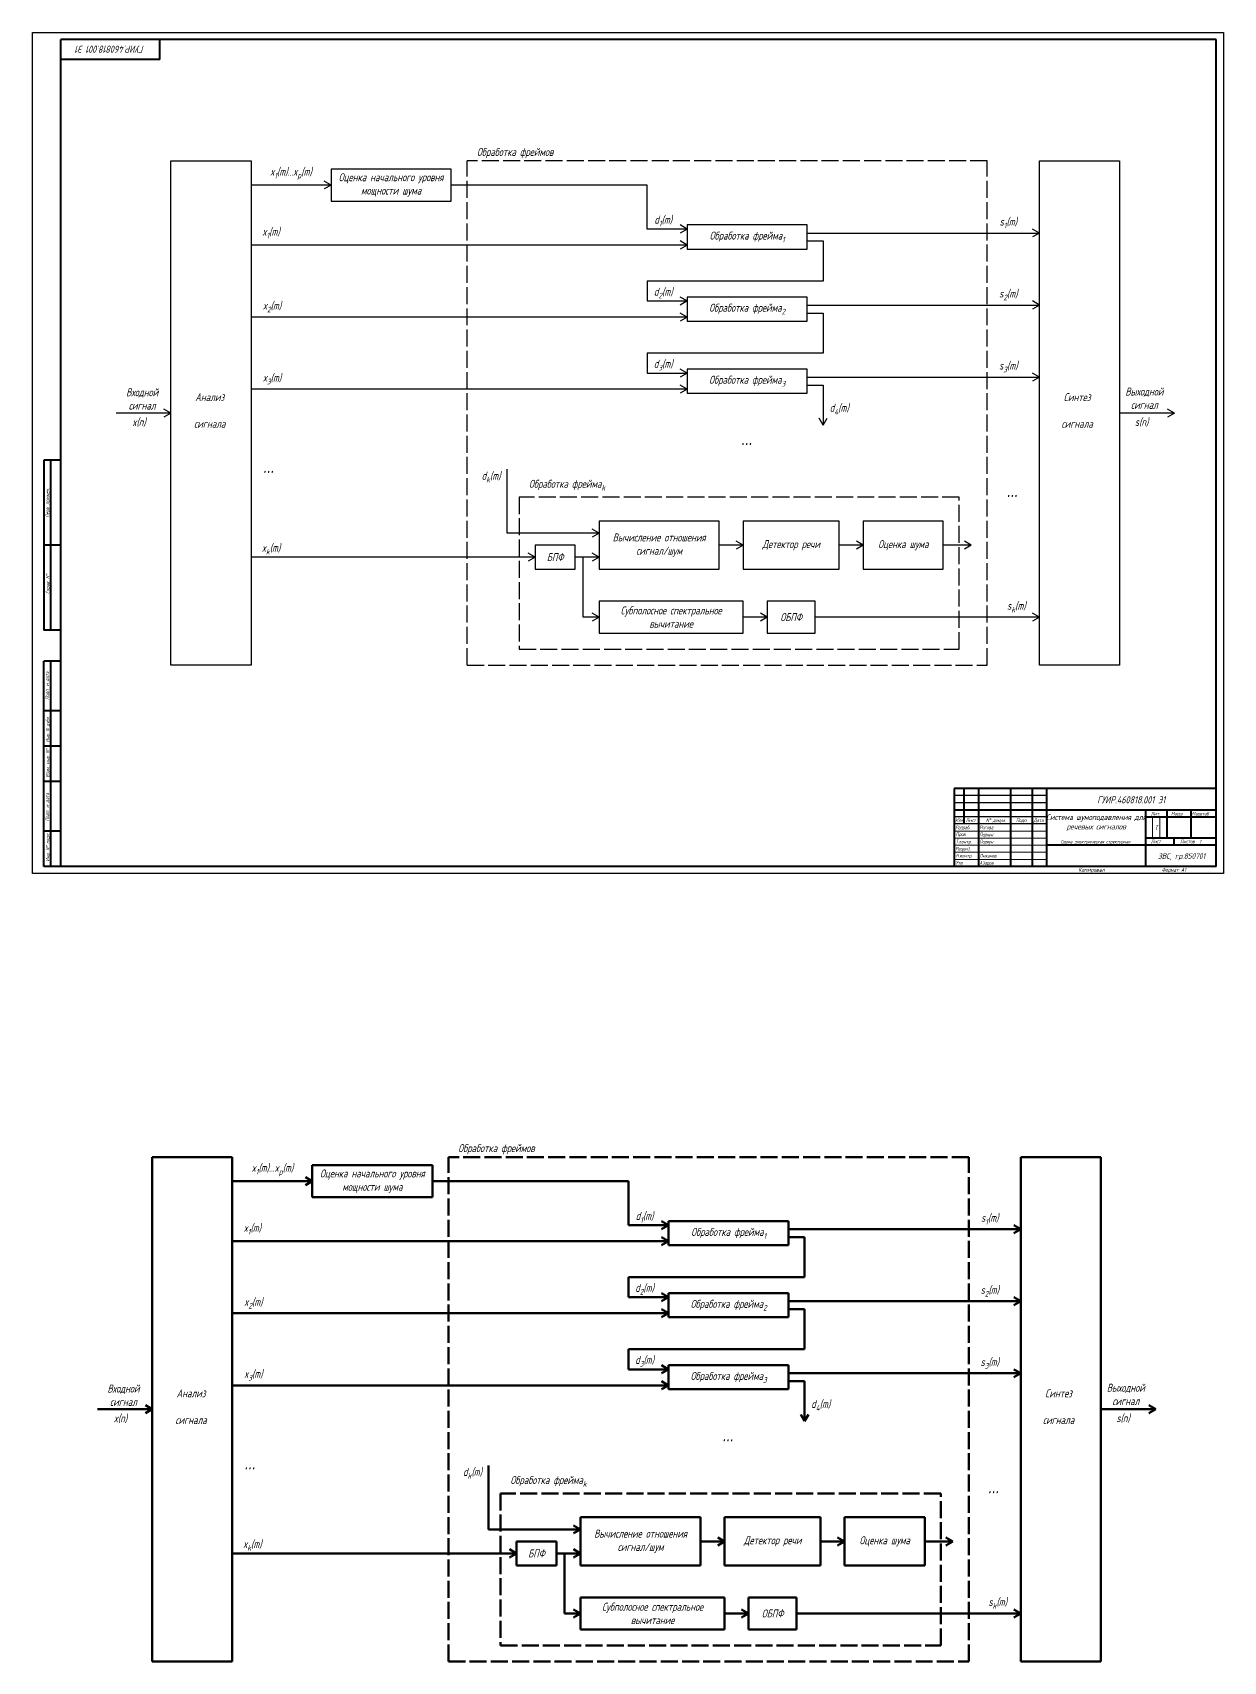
# Model space of a CAD drawing. Extents: x 1752 to 4486, y -483 to 696.
# Drawn here: x 1752 to 2593, y -483 to 668 of the extents above; entities that cross this region are included whole.
import ezdxf

# ---------------------------------------------------------------- set-up
doc = ezdxf.new("R2010")
doc.units = 0
doc.header["$MEASUREMENT"] = 0
doc.linetypes.add('ACAD_ISO02W100', pattern=[15, 12, -3])
doc.layers.get('0').update_dxf_attribs({"linetype": 'CONTINUOUS'})
doc.layers.add('KONTUR', color=7, linetype='CONTINUOUS')
for name, color, linetype, lineweight in [('Основная', 7, 'CONTINUOUS', 40), ('текст', 7, 'CONTINUOUS', 30), ('тонкая', 7, 'CONTINUOUS', 20)]:
    doc.layers.add(name, color=color, linetype=linetype, lineweight=lineweight)
doc.styles.add('стиль1', font='romans.shx', dxfattribs={"width": 0.75, "oblique": 15, "height": 3.5})

msp = doc.modelspace()

# ---------------------------------------------------------------- linework, layer by layer
for p, q in [((1849.2, 220.8), (1849.2, 576.9)), ((1849.2, 576.9), (1905.8, 576.9)), ((1905.8, 576.9), (1905.8, 220.8)), ((2462.6, 220.8), (2462.6, 576.9)), ((2462.6, 576.9), (2519.1, 576.9)), ((2519.1, 576.9), (2519.1, 220.8)), ((2047.1, 571.2), (1962.3, 571.2)), ((1962.3, 571.2), (1962.3, 548.6)), ((2047.1, 548.6), (2047.1, 571.2)), ((1962.3, 559.9), (1905.8, 559.9)), ((1962.3, 559.9), (1957.4, 562.7)), ((1962.3, 559.9), (1957.4, 557.1)), ((2185.6, 559.9), (2047.1, 559.9)), ((2185.6, 528.8), (2185.6, 559.9)), ((1962.3, 548.6), (2047.1, 548.6)), ((2213.8, 528.8), (2208.9, 531.7)), ((2213.8, 531.7), (2213.8, 514.7)), ((2298.6, 531.7), (2213.8, 531.7)), ((2298.6, 514.7), (2298.6, 531.7)), ((2213.8, 528.8), (2185.6, 528.8)), ((2213.8, 528.8), (2208.9, 526)), ((2213.8, 517.5), (2208.9, 520.4)), ((2298.6, 526), (2462.6, 526)), ((2298.6, 520.4), (2309.9, 520.4)), ((2309.9, 520.4), (2309.9, 492.1)), ((2462.6, 526), (2457.7, 528.8)), ((2462.6, 526), (2457.7, 523.2)), ((2213.8, 517.5), (1905.8, 517.5)), ((2213.8, 517.5), (2208.9, 514.7)), ((2213.8, 514.7), (2298.6, 514.7)), ((2309.9, 492.1), (2185.6, 492.1)), ((2185.6, 492.1), (2185.6, 478)), ((2185.6, 478), (2213.8, 478)), ((2213.8, 478), (2208.9, 480.8)), ((2213.8, 478), (2208.9, 475.1)), ((2213.8, 480.8), (2213.8, 463.8)), ((2298.6, 480.8), (2213.8, 480.8)), ((2298.6, 463.8), (2298.6, 480.8)), ((2298.6, 475.1), (2462.6, 475.1)), ((2462.6, 475.1), (2457.7, 478)), ((2462.6, 475.1), (2457.7, 472.3)), ((2213.8, 466.6), (1905.8, 466.6)), ((2213.8, 466.6), (2208.9, 469.5)), ((2213.8, 466.6), (2208.9, 463.8)), ((2213.8, 463.8), (2298.6, 463.8)), ((2298.6, 469.5), (2309.9, 469.5)), ((2309.9, 469.5), (2309.9, 441.2)), ((2309.9, 441.2), (2185.6, 441.2)), ((2185.6, 441.2), (2185.6, 427.1)), ((2185.6, 427.1), (2213.8, 427.1)), ((2213.8, 427.1), (2208.9, 429.9)), ((2213.8, 427.1), (2208.9, 424.3)), ((2213.8, 429.9), (2213.8, 412.9)), ((2298.6, 429.9), (2213.8, 429.9)), ((2298.6, 412.9), (2298.6, 429.9)), ((2462.6, 424.3), (2457.7, 427.1)), ((2213.8, 415.8), (1905.8, 415.8)), ((2213.8, 415.8), (2208.9, 418.6)), ((2213.8, 415.8), (2208.9, 412.9)), ((2298.6, 424.3), (2462.6, 424.3)), ((2298.6, 418.6), (2309.9, 418.6)), ((2309.9, 418.6), (2309.9, 390.3)), ((2462.6, 424.3), (2457.7, 421.4)), ((2213.8, 412.9), (2298.6, 412.9)), ((1849.2, 398.8), (1810.6, 398.8)), ((1849.2, 398.8), (1844.3, 401.6)), ((1849.2, 398.8), (1844.3, 396)), ((2309.9, 390.3), (2307.1, 395.2)), ((2309.9, 390.3), (2312.8, 395.2)), ((2557.9, 398.8), (2519.1, 398.8)), ((2557.9, 398.8), (2553, 401.6)), ((2557.9, 398.8), (2553, 396)), ((2086.6, 314), (2086.6, 359.2)), ((2236.4, 322.5), (2151.7, 322.5)), ((2151.7, 322.5), (2151.7, 288.6)), ((2236.4, 288.6), (2236.4, 322.5)), ((2321.2, 322.5), (2253.4, 322.5)), ((2253.4, 322.5), (2253.4, 288.6)), ((2321.2, 288.6), (2321.2, 322.5)), ((2394.7, 322.5), (2338.2, 322.5)), ((2338.2, 322.5), (2338.2, 288.6)), ((2394.7, 288.6), (2394.7, 322.5)), ((2151.7, 314), (2086.6, 314)), ((2151.7, 314), (2146.8, 316.9)), ((2151.7, 314), (2146.8, 311.2)), ((2106.4, 297.1), (2101.5, 299.9)), ((2134.7, 305.5), (2106.4, 305.5)), ((2106.4, 305.5), (2106.4, 288.6)), ((2134.7, 288.6), (2134.7, 305.5)), ((2151.7, 297.1), (2146.8, 299.9)), ((2253.4, 305.5), (2236.4, 305.5)), ((2253.4, 305.5), (2248.5, 308.4)), ((2253.4, 305.5), (2248.5, 302.7)), ((2338.2, 305.5), (2321.2, 305.5)), ((2338.2, 305.5), (2333.3, 308.4)), ((2338.2, 305.5), (2333.3, 302.7)), ((2414.5, 305.5), (2394.7, 305.5)), ((2414.5, 305.5), (2409.6, 308.4)), ((2414.5, 305.5), (2409.6, 302.7)), ((2106.4, 297.1), (1905.8, 297.1)), ((2106.4, 297.1), (2101.5, 294.2)), ((2106.4, 288.6), (2134.7, 288.6)), ((2151.7, 297.1), (2134.7, 297.1)), ((2140.3, 254.7), (2140.3, 297.1)), ((2151.7, 297.1), (2146.8, 294.2)), ((2151.7, 288.6), (2236.4, 288.6)), ((2253.4, 288.6), (2321.2, 288.6)), ((2338.2, 288.6), (2394.7, 288.6)), ((2253.4, 266), (2151.7, 266)), ((2151.7, 266), (2151.7, 243.4)), ((2253.4, 243.4), (2253.4, 266)), ((2304.3, 266), (2270.4, 266)), ((2270.4, 266), (2270.4, 243.4)), ((2304.3, 243.4), (2304.3, 266)), ((2151.7, 254.7), (2140.3, 254.7)), ((2151.7, 254.7), (2146.8, 257.5)), ((2151.7, 254.7), (2146.8, 251.8)), ((2270.4, 254.7), (2253.4, 254.7)), ((2270.4, 254.7), (2265.5, 257.5)), ((2270.4, 254.7), (2265.5, 251.8)), ((2462.6, 254.7), (2304.3, 254.7)), ((2462.6, 254.7), (2457.7, 257.5)), ((2462.6, 254.7), (2457.7, 251.8)), ((2151.7, 243.4), (2253.4, 243.4)), ((2270.4, 243.4), (2304.3, 243.4)), ((1905.8, 220.8), (1849.2, 220.8)), ((2519.1, 220.8), (2462.6, 220.8)), ((2467.5, 128.6), (2402.5, 128.6)), ((2467.5, 123.6), (2402.5, 123.6)), ((2467.5, 113.6), (2402.5, 113.6)), ((2467.5, 108.6), (2402.5, 108.6)), ((2537.5, 78.6), (2537.5, 78.6))]:
    msp.add_line(p, q)
at = {"linetype": 'ACAD_ISO02W100'}
for p, q in [((2425.8, 576.9), (2058.4, 576.9)), ((2058.4, 220.8), (2058.4, 576.9)), ((2425.8, 220.8), (2425.8, 576.9)), ((2095.1, 339.5), (2095.1, 232.1)), ((2406, 339.5), (2095.1, 339.5)), ((2406, 232.1), (2406, 339.5)), ((2095.1, 232.1), (2406, 232.1)), ((2058.4, 220.8), (2425.8, 220.8))]:
    msp.add_line(p, q, dxfattribs=at)
at = {"lineweight": 80}
for p, q in [((1836.1, -482.9), (1836.1, -126.8)), ((1836.1, -126.8), (1892.6, -126.8)), ((1892.6, -126.8), (1892.6, -482.9)), ((2033.9, -132.4), (1949.1, -132.4)), ((1949.1, -132.4), (1949.1, -155)), ((2033.9, -155), (2033.9, -132.4)), ((2449.4, -482.9), (2449.4, -126.8)), ((2449.4, -126.8), (2505.9, -126.8)), ((2505.9, -126.8), (2505.9, -482.9)), ((1949.1, -143.7), (1892.6, -143.7)), ((1949.1, -143.7), (1944.2, -140.9)), ((1949.1, -143.7), (1944.2, -146.5)), ((2172.4, -143.7), (2033.9, -143.7)), ((2172.4, -174.8), (2172.4, -143.7)), ((1949.1, -155), (2033.9, -155)), ((2200.7, -174.8), (2195.8, -172)), ((2200.7, -172), (2200.7, -188.9)), ((2285.5, -172), (2200.7, -172)), ((2285.5, -188.9), (2285.5, -172)), ((2200.7, -174.8), (2172.4, -174.8)), ((2200.7, -174.8), (2195.8, -177.6)), ((2200.7, -186.1), (2195.8, -183.3)), ((2285.5, -177.6), (2449.4, -177.6)), ((2285.5, -183.3), (2296.8, -183.3)), ((2296.8, -183.3), (2296.8, -211.6)), ((2449.4, -177.6), (2444.5, -174.8)), ((2449.4, -177.6), (2444.5, -180.5)), ((2200.7, -186.1), (1892.6, -186.1)), ((2200.7, -186.1), (2195.8, -188.9)), ((2200.7, -188.9), (2285.5, -188.9)), ((2296.8, -211.6), (2172.4, -211.6)), ((2172.4, -211.6), (2172.4, -225.7)), ((2172.4, -225.7), (2200.7, -225.7)), ((2200.7, -225.7), (2195.8, -222.9)), ((2200.7, -225.7), (2195.8, -228.5)), ((2200.7, -222.9), (2200.7, -239.8)), ((2285.5, -222.9), (2200.7, -222.9)), ((2285.5, -239.8), (2285.5, -222.9)), ((2285.5, -228.5), (2449.4, -228.5)), ((2449.4, -228.5), (2444.5, -225.7)), ((2449.4, -228.5), (2444.5, -231.3)), ((2200.7, -237), (1892.6, -237)), ((2200.7, -237), (2195.8, -234.2)), ((2200.7, -237), (2195.8, -239.8)), ((2200.7, -239.8), (2285.5, -239.8)), ((2285.5, -234.2), (2296.8, -234.2)), ((2296.8, -234.2), (2296.8, -262.4)), ((2296.8, -262.4), (2172.4, -262.4)), ((2172.4, -262.4), (2172.4, -276.6)), ((2200.7, -276.6), (2195.8, -273.7)), ((2200.7, -273.7), (2200.7, -290.7)), ((2285.5, -273.7), (2200.7, -273.7)), ((2285.5, -290.7), (2285.5, -273.7)), ((2172.4, -276.6), (2200.7, -276.6)), ((2200.7, -276.6), (2195.8, -279.4)), ((2200.7, -287.9), (2195.8, -285)), ((2285.5, -279.4), (2449.4, -279.4)), ((2285.5, -285), (2296.8, -285)), ((2296.8, -285), (2296.8, -313.3)), ((2449.4, -279.4), (2444.5, -276.6)), ((2449.4, -279.4), (2444.5, -282.2)), ((2200.7, -287.9), (1892.6, -287.9)), ((2200.7, -287.9), (2195.8, -290.7)), ((2200.7, -290.7), (2285.5, -290.7)), ((1836.1, -304.8), (1797.4, -304.8)), ((1836.1, -304.8), (1831.2, -302)), ((1836.1, -304.8), (1831.2, -307.6)), ((2296.8, -313.3), (2294, -308.4)), ((2296.8, -313.3), (2299.6, -308.4)), ((2544.7, -304.8), (2505.9, -304.8)), ((2544.7, -304.8), (2539.8, -302)), ((2544.7, -304.8), (2539.8, -307.6)), ((2073.5, -389.6), (2073.5, -344.4)), ((2138.5, -389.6), (2073.5, -389.6)), ((2138.5, -389.6), (2133.6, -386.8)), ((2138.5, -389.6), (2133.6, -392.4)), ((2223.3, -381.1), (2138.5, -381.1)), ((2138.5, -381.1), (2138.5, -415.1)), ((2223.3, -415.1), (2223.3, -381.1)), ((2308.1, -381.1), (2240.3, -381.1)), ((2240.3, -381.1), (2240.3, -415.1)), ((2308.1, -415.1), (2308.1, -381.1)), ((2381.6, -381.1), (2325, -381.1)), ((2325, -381.1), (2325, -415.1)), ((2381.6, -415.1), (2381.6, -381.1)), ((2121.5, -398.1), (2093.3, -398.1)), ((2093.3, -398.1), (2093.3, -415.1)), ((2121.5, -415.1), (2121.5, -398.1)), ((2240.3, -398.1), (2223.3, -398.1)), ((2240.3, -398.1), (2235.4, -395.3)), ((2240.3, -398.1), (2235.4, -400.9)), ((2325, -398.1), (2308.1, -398.1)), ((2325, -398.1), (2320.1, -395.3)), ((2325, -398.1), (2320.1, -400.9)), ((2401.4, -398.1), (2381.6, -398.1)), ((2401.4, -398.1), (2396.5, -395.3)), ((2401.4, -398.1), (2396.5, -400.9)), ((2093.3, -406.6), (1892.6, -406.6)), ((2093.3, -406.6), (2088.4, -403.7)), ((2093.3, -406.6), (2088.4, -409.4)), ((2138.5, -406.6), (2121.5, -406.6)), ((2127.2, -449), (2127.2, -406.6)), ((2138.5, -406.6), (2133.6, -403.7)), ((2138.5, -406.6), (2133.6, -409.4)), ((2093.3, -415.1), (2121.5, -415.1)), ((2138.5, -415.1), (2223.3, -415.1)), ((2240.3, -415.1), (2308.1, -415.1)), ((2325, -415.1), (2381.6, -415.1)), ((2138.5, -449), (2133.6, -446.1)), ((2240.3, -437.7), (2138.5, -437.7)), ((2138.5, -437.7), (2138.5, -460.3)), ((2240.3, -460.3), (2240.3, -437.7)), ((2257.2, -449), (2252.3, -446.1)), ((2291.1, -437.7), (2257.2, -437.7)), ((2257.2, -437.7), (2257.2, -460.3)), ((2291.1, -460.3), (2291.1, -437.7)), ((2449.4, -449), (2444.5, -446.1)), ((2138.5, -449), (2127.2, -449)), ((2138.5, -449), (2133.6, -451.8)), ((2257.2, -449), (2240.3, -449)), ((2257.2, -449), (2252.3, -451.8)), ((2449.4, -449), (2291.1, -449)), ((2449.4, -449), (2444.5, -451.8)), ((2138.5, -460.3), (2240.3, -460.3)), ((2257.2, -460.3), (2291.1, -460.3)), ((1892.6, -482.9), (1836.1, -482.9)), ((2505.9, -482.9), (2449.4, -482.9))]:
    msp.add_line(p, q, dxfattribs=at)
at = {"linetype": 'ACAD_ISO02W100', "lineweight": 80}
for p, q in [((2412.7, -126.8), (2045.2, -126.8)), ((2045.2, -482.9), (2045.2, -126.8)), ((2412.7, -482.9), (2412.7, -126.8)), ((2082, -364.2), (2082, -471.6)), ((2392.9, -364.2), (2082, -364.2)), ((2392.9, -471.6), (2392.9, -364.2)), ((2082, -471.6), (2392.9, -471.6)), ((2045.2, -482.9), (2412.7, -482.9))]:
    msp.add_line(p, q, dxfattribs=at)
at = {"layer": 'KONTUR'}
for p, q in [((1751.5, 73.6), (1751.5, 667.6)), ((1751.5, 667.6), (2592.5, 667.6)), ((2592.5, 667.6), (2592.5, 73.6)), ((2592.5, 73.6), (1751.5, 73.6))]:
    msp.add_line(p, q, dxfattribs=at)
at = {"layer": 'Основная'}
for p, q in [((1771.5, 118.6), (1771.5, 662.6)), ((2587.5, 662.6), (1771.5, 662.6)), ((1841.5, 648.6), (1841.5, 662.6)), ((2587.5, 78.6), (2587.5, 662.6)), ((1841.5, 648.6), (1771.5, 648.6)), ((1759.5, 365.6), (1759.5, 245.6)), ((1771.5, 365.6), (1759.5, 365.6)), ((1764.5, 245.6), (1764.5, 365.6)), ((1771.5, 305.6), (1759.5, 305.6)), ((1771.5, 245.6), (1759.5, 245.6)), ((1759.5, 78.6), (1759.5, 223.6)), ((1771.5, 223.6), (1759.5, 223.6)), ((1764.5, 78.6), (1764.5, 223.6)), ((1771.5, 188.6), (1759.5, 188.6)), ((1771.5, 163.6), (1759.5, 163.6)), ((1771.5, 138.6), (1759.5, 138.6)), ((2402.5, 133.6), (2402.5, 78.6)), ((2587.5, 133.6), (2402.5, 133.6)), ((2409.5, 108.6), (2409.5, 133.6)), ((2419.5, 133.6), (2419.5, 78.6)), ((2442.5, 78.6), (2442.5, 133.6)), ((2457.5, 133.6), (2457.5, 78.6)), ((2467.5, 133.6), (2467.5, 78.6)), ((1771.5, 78.6), (1771.5, 118.6)), ((2402.5, 118.6), (2587.5, 118.6)), ((2537.5, 118.6), (2537.5, 78.6)), ((2552.5, 118.6), (2552.5, 98.6)), ((2569.5, 118.6), (2569.5, 98.6)), ((1771.5, 103.6), (1759.5, 103.6)), ((2537.5, 113.6), (2587.5, 113.6)), ((2587.5, 93.6), (2467.5, 93.6)), ((2587.5, 98.6), (2537.5, 98.6)), ((2557.5, 98.6), (2557.5, 93.6)), ((2587.5, 78.6), (1759.5, 78.6))]:
    msp.add_line(p, q, dxfattribs=at)
at = {"layer": 'тонкая'}
for p, q in [((2402.5, 103.6), (2467.5, 103.6)), ((2542.5, 113.4), (2542.5, 98.6)), ((2547.6, 113.4), (2547.6, 98.6)), ((2467.5, 98.6), (2402.5, 98.6)), ((2467.5, 93.6), (2402.5, 93.6))]:
    msp.add_line(p, q, dxfattribs=at)
for points in [[(2402.5, 88.6), (2467.5, 88.6)], [(2402.5, 83.6), (2467.5, 83.6)]]:
    msp.add_lwpolyline(points, dxfattribs=at)

# ---------------------------------------------------------------- texts
at = {"layer": 'текст', "style": 'стиль1', "oblique": 15, "width": 0.75}
for s, p in [('Перв. примен.', (1763.3, 325.1)), ('Справ. N%%d', (1763.4, 271.2)), ('Подп. и дата', (1763.1, 196.3)), ('Инв. N дубл.', (1763.4, 166.3)), ('Взам. инв. N%%d', (1763.4, 141.4)), ('Подп. и дата', (1763.1, 110.6)), ('Инв. N%%d подл.', (1763.4, 82.1))]:
    msp.add_text(s, height=2.5, rotation=90, dxfattribs=at).set_placement(p)
for s, height, p in [('Лит.', 2.5, (2541.3, 114.6)), ('Масса', 2.5, (2555.6, 114.6)), ('Масштаб', 2.5, (2570.2, 114.6)), ('Изм', 2.5, (2403.1, 110.2)), ('Разраб.', 2.5, (2403.2, 104.9)), ('Лист', 2.5, (2410.6, 110)), ('Рогова', 2.5, (2420.2, 104.9)), ('N%%d докум. ', 2.5, (2424.8, 110)), ('Подп.', 2.5, (2446.1, 110)), ('Дата', 2.5, (2458.5, 110)), ('Реценз.', 2.5, (2403.2, 89.9)), ('Пров.', 2.5, (2403.5, 100.1)), ('Т.контр.', 2.5, (2403.5, 94.9)), ('Порхун', 2.5, (2420.2, 99.9)), ('Порхун', 2.5, (2420.2, 94.9)), ('Лист', 2.5, (2541.3, 95)), ('Листов', 2.5, (2562, 95)), ('Утв.', 2.5, (2403.5, 80)), ('Н.контр.', 2.5, (2403.5, 85)), ('Лихачев', 2.5, (2420.2, 84.9)), ('Азаров', 2.5, (2420.2, 79.9)), ('Копировал', 3, (2490.1, 74.8)), ('Формат А1', 2.75, (2549, 74.8))]:
    msp.add_text(s, height=height, dxfattribs=at).set_placement(p)
at = {"layer": 'текст', "insert": (1806.3, 655.8), "char_height": 5, "attachment_point": 5, "rotation": 180, "style": 'стиль1'}
msp.add_mtext_dynamic_manual_height_columns('\\pxqc,t13;ГУИР.460818.001 Э1', width=119.651, gutter_width=75, heights=[14.8], dxfattribs=at)
at = {"layer": 'текст', "style": 'стиль1'}
for s, width, gutter_width, heights, insert, char_height, attachment_point in [('\\A1;\\pxqc;Обработка фреймов', 72.356, 9.89, [7.06], (2092.3, 582.5), 5.653, 5), ('\\A1;\\pxqc;x{\\H0.7x;\\S^ 1;}(m)...x{\\H0.7x;\\S^ p;}(m)', 36.316, 9.89, [5.91], (1934, 568.4), 5.653, 5), ('\\pxqc;Оценка начального уровня мощности шума', 84.792, 9.89, [0], (2004.7, 559.9), 5.653, 5), ('\\A1;\\pxqc;x{\\H0.7x;\\S^ 1;}(m)', 18.323, 9.89, [5.91], (1919.9, 526), 5.653, 5), ('\\A1;\\pxqc;d{\\H0.7x;\\S^ 1;}(m)', 18.323, 9.89, [5.91], (2196.9, 534.5), 5.653, 5), ('\\A1;\\pxqc;s{\\H0.7x;\\S^ 1;}(m)', 18.323, 9.89, [5.91], (2440.6, 533.1), 5.653, 5), ('\\A1;\\pxqc;Обработка фрейма{\\H0.7x;\\S^ 1;}', 84.792, 29.7, [17], (2256.2, 523.2), 5.653, 5), ('\\A1;\\pxqc;d{\\H0.7x;\\S^ 2;}(m)', 18.323, 9.89, [5.91], (2196.9, 483.6), 5.653, 5), ('\\A1;\\pxqc;s{\\H0.7x;\\S^ 2;}(m)', 18.323, 9.89, [5.91], (2440.6, 482.3), 5.653, 5), ('\\A1;\\pxqc;x{\\H0.7x;\\S^ 2;}(m)', 18.323, 9.89, [5.91], (1920.6, 473.8), 5.653, 5), ('\\A1;\\pxqc;Обработка фрейма{\\H0.7x;\\S^ 2;}', 84.792, 29.7, [17], (2256.2, 472.3), 5.653, 5), ('\\A1;\\pxqc;x{\\H0.7x;\\S^ 3;}(m)', 18.323, 9.89, [5.91], (1920.6, 422.9), 5.653, 5), ('\\A1;\\pxqc;d{\\H0.7x;\\S^ 3;}(m)', 18.323, 9.89, [5.91], (2196.9, 432.7), 5.653, 5), ('\\A1;\\pxqc;s{\\H0.7x;\\S^ 3;}(m)', 18.323, 9.89, [5.91], (2440.6, 431.4), 5.653, 5), ('\\A1;\\pxqc;Входной \\Pсигнал ', 76.728, 9.89, [27.1], (1828.9, 408.8), 5.653, 5), ('\\A1;\\pxqc;Обработка фрейма{\\H0.7x;\\S^ 3;}', 84.792, 29.7, [17], (2256.2, 421.4), 5.653, 5), ('\\A1;\\pxqc;Выходной\\Pсигнал ', 79.263, 9.89, [22.1], (2536.7, 409.3), 5.653, 5), ('\\pxqc;Анализ \\P\\Pсигнала', 37.047, 9.89, [29.7], (1858.1, 412.9), 5.653, 1), ('\\A1;\\pxqc;d{\\H0.7x;\\S^ 4;}(m)', 18.323, 9.89, [5.91], (2321.2, 401.6), 5.653, 5), ('\\pxqc;Синтез\\P\\Pсигнала', 36.39, 9.89, [31], (2471, 412.9), 5.653, 1), ('\\A1;\\pxqc;...', 72.356, 9.89, [7.06], (2255.7, 381.9), 11.306, 5), ('\\A1;\\pxqc;...', 72.356, 9.89, [7.06], (1918, 362.1), 11.306, 5), ('\\A1;\\pxqc;d{\\H0.7x;\\S^ k;}(m)', 18.323, 9.89, [5.91], (2075.3, 353.6), 5.653, 5), ('\\A1;\\pxqc;Обработка фрейма{\\H0.7x;\\S^ k;}', 72.356, 9.89, [7.06], (2129, 347.9), 5.653, 5), ('\\A1;\\pxqc;...', 72.356, 9.89, [7.06], (2443.2, 345.1), 11.306, 5), ('\\pxqc;Вычисление отношения сигнал/шум', 84.792, 9.89, [0], (2194, 305.5), 5.653, 5), ('\\A1;\\pxqc;x{\\H0.7x;\\S^ k;}(m)', 18.323, 9.89, [5.91], (1919.9, 302.7), 5.653, 5), ('\\pxqc;БПФ', 84.792, 9.89, [0], (2120.6, 297.1), 5.65, 5), ('\\pxqc;Детектор речи', 84.792, 9.89, [0], (2287.3, 305.5), 5.653, 5), ('\\pxqc;Оценка шума', 84.792, 9.89, [0], (2366.5, 305.5), 5.653, 5), ('\\A1;s{\\H0.7x;\\S^ k;}(m)', 18.323, 9.89, [5.91], (2446.3, 261.8), 5.653, 5), ('\\pxqc;Субполосное спектральное вычитание', 91.261, 9.89, [0], (2202.5, 254.7), 5.653, 5), ('\\pxqc;ОБПФ', 56.601, 9.89, [5.91], (2287.3, 254.7), 5.65, 5), ('\\pxqc,t13;ГУИР.460818.001 Э1', 119.651, 75, [14.8], (2527.4, 125.7), 5, 5), ('\\pxqc,t13;Система шумоподавления для речевых сигналов', 68.024, 75, [16.9], (2502.7, 109.5), 4, 5), ('\\pxqc;Т', 5.01, 17.5, [14.7], (2545, 106), 3.5, 5), ('\\pxqc,t13;Схема электрическая структурная', 68.024, 75, [0], (2502.2, 95.8), 2.5, 5), ('1', 7.152, 17.5, [3.18], (2576.2, 96.1), 2.5, 5), ('\\pxqc,t13;ЭВС, гр.850701', 68.024, 75, [16.9], (2563, 85.4), 4, 5)]:
    msp.add_mtext_dynamic_manual_height_columns(s, width=width, gutter_width=gutter_width, heights=heights, dxfattribs=dict(at, insert=insert, char_height=char_height, attachment_point=attachment_point))
at = {"layer": 'текст', "char_height": 5.65, "attachment_point": 1, "style": 'стиль1'}
for s, insert, width in [('x(n)', (1821.9, 395.3), 13.083), ('s(n)', (2530, 395.4), 12.855)]:
    msp.add_mtext(s, dxfattribs=dict(at, insert=insert, width=width))
at = {"layer": 'текст', "lineweight": 80, "style": 'стиль1'}
for s, width, gutter_width, heights, insert, char_height, attachment_point in [('\\A1;\\pxqc;Обработка фреймов', 72.356, 9.89, [7.06], (2079.1, -121.1), 5.653, 5), ('\\A1;\\pxqc;x{\\H0.7x;\\S^ 1;}(m)...x{\\H0.7x;\\S^ p;}(m)', 36.316, 9.89, [5.91], (1920.9, -135.2), 5.653, 5), ('\\pxqc;Оценка начального уровня мощности шума', 84.792, 9.89, [0], (1991.5, -143.7), 5.653, 5), ('\\A1;\\pxqc;d{\\H0.7x;\\S^ 1;}(m)', 18.323, 9.89, [5.91], (2183.7, -169.2), 5.653, 5), ('\\A1;\\pxqc;s{\\H0.7x;\\S^ 1;}(m)', 18.323, 9.89, [5.91], (2427.5, -170.5), 5.653, 5), ('\\A1;\\pxqc;x{\\H0.7x;\\S^ 1;}(m)', 18.323, 9.89, [5.91], (1906.7, -177.6), 5.653, 5), ('\\A1;\\pxqc;Обработка фрейма{\\H0.7x;\\S^ 1;}', 84.792, 29.7, [17], (2243.1, -180.5), 5.653, 5), ('\\A1;\\pxqc;d{\\H0.7x;\\S^ 2;}(m)', 18.323, 9.89, [5.91], (2183.7, -220), 5.653, 5), ('\\A1;\\pxqc;s{\\H0.7x;\\S^ 2;}(m)', 18.323, 9.89, [5.91], (2427.5, -221.4), 5.653, 5), ('\\A1;\\pxqc;x{\\H0.7x;\\S^ 2;}(m)', 18.323, 9.89, [5.91], (1907.4, -229.9), 5.653, 5), ('\\A1;\\pxqc;Обработка фрейма{\\H0.7x;\\S^ 2;}', 84.792, 29.7, [17], (2243.1, -231.3), 5.653, 5), ('\\A1;\\pxqc;d{\\H0.7x;\\S^ 3;}(m)', 18.323, 9.89, [5.91], (2183.7, -270.9), 5.653, 5), ('\\A1;\\pxqc;s{\\H0.7x;\\S^ 3;}(m)', 18.323, 9.89, [5.91], (2427.5, -272.3), 5.653, 5), ('\\A1;\\pxqc;Входной \\Pсигнал ', 76.728, 9.89, [27.1], (1815.7, -294.9), 5.653, 5), ('\\A1;\\pxqc;x{\\H0.7x;\\S^ 3;}(m)', 18.323, 9.89, [5.91], (1907.4, -280.7), 5.653, 5), ('\\A1;\\pxqc;Обработка фрейма{\\H0.7x;\\S^ 3;}', 84.792, 29.7, [17], (2243.1, -282.2), 5.653, 5), ('\\A1;\\pxqc;Выходной\\Pсигнал ', 79.263, 9.89, [22.1], (2523.6, -294.3), 5.653, 5), ('\\pxqc;Анализ \\P\\Pсигнала', 37.047, 9.89, [29.7], (1844.9, -290.7), 5.653, 1), ('\\A1;\\pxqc;d{\\H0.7x;\\S^ 4;}(m)', 18.323, 9.89, [5.91], (2308.1, -302), 5.653, 5), ('\\pxqc;Синтез\\P\\Pсигнала', 36.39, 9.89, [31], (2457.9, -290.7), 5.653, 1), ('\\A1;\\pxqc;...', 72.356, 9.89, [7.06], (2242.5, -321.8), 11.306, 5), ('\\A1;\\pxqc;...', 72.356, 9.89, [7.06], (1904.9, -341.6), 11.306, 5), ('\\A1;\\pxqc;d{\\H0.7x;\\S^ k;}(m)', 18.323, 9.89, [5.91], (2062.2, -350), 5.653, 5), ('\\A1;\\pxqc;Обработка фрейма{\\H0.7x;\\S^ k;}', 72.356, 9.89, [7.06], (2115.9, -355.7), 5.653, 5), ('\\A1;\\pxqc;...', 72.356, 9.89, [7.06], (2430, -358.5), 11.306, 5), ('\\pxqc;Вычисление отношения сигнал/шум', 84.792, 9.89, [0], (2180.9, -398.1), 5.653, 5), ('\\A1;\\pxqc;x{\\H0.7x;\\S^ k;}(m)', 18.323, 9.89, [5.91], (1906.7, -400.9), 5.653, 5), ('\\pxqc;Детектор речи', 84.792, 9.89, [0], (2274.2, -398.1), 5.653, 5), ('\\pxqc;Оценка шума', 84.792, 9.89, [0], (2353.3, -398.1), 5.653, 5), ('\\pxqc;БПФ', 84.792, 9.89, [0], (2107.4, -406.6), 5.65, 5), ('\\pxqc;Субполосное спектральное вычитание', 91.261, 9.89, [0], (2189.4, -449), 5.653, 5), ('\\pxqc;ОБПФ', 56.601, 9.89, [5.91], (2274.2, -449), 5.65, 5), ('\\A1;s{\\H0.7x;\\S^ k;}(m)', 18.323, 9.89, [5.91], (2433.1, -441.8), 5.653, 5)]:
    msp.add_mtext_dynamic_manual_height_columns(s, width=width, gutter_width=gutter_width, heights=heights, dxfattribs=dict(at, insert=insert, char_height=char_height, attachment_point=attachment_point))
at = {"layer": 'текст', "lineweight": 80, "char_height": 5.65, "attachment_point": 1, "style": 'стиль1'}
for s, insert, width in [('x(n)', (1808.8, -308.3), 13.083), ('s(n)', (2516.9, -308.2), 12.855)]:
    msp.add_mtext(s, dxfattribs=dict(at, insert=insert, width=width))

doc.saveas('drawing.dxf')
